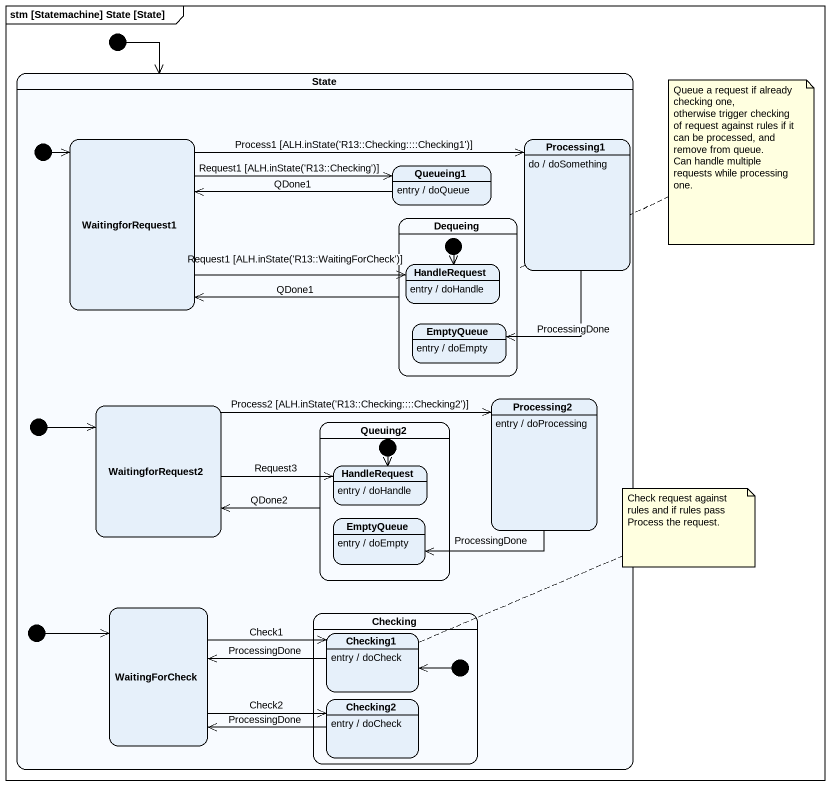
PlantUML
@startuml
mainframe stm [Statemachine] State [State]
hide empty description
state "State" as State_ {
  state initial2 <<start>>
  state WaitingforRequest1
  state Queueing1
  Queueing1 : entry / doQueue
  state Processing1
  Processing1 : do / doSomething
  state Dequeing {
    state HandleRequest
    HandleRequest : entry / doHandle
    state EmptyQueue
    EmptyQueue : entry / doEmpty
    [*] --> HandleRequest
  }
  state initial4 <<start>>
  state WaitingforRequest2
  state Queuing2 {
    state "HandleRequest" as HandleRequest_2
    HandleRequest_2 : entry / doHandle
    state "EmptyQueue" as EmptyQueue_2
    EmptyQueue_2 : entry / doEmpty
    [*] --> HandleRequest_2
  }
  state Processing2
  Processing2 : entry / doProcessing
  state initial6 <<start>>
  state WaitingForCheck
  state Checking {
    state Checking1
    Checking1 : entry / doCheck
    state Checking2
    Checking2 : entry / doCheck
    [*] -left-> Checking1
  }
}
[*] --> State_
initial2 --> WaitingforRequest1
WaitingforRequest1 -right-> Queueing1 : Request1 [ALH.inState('R13::Checking')]
WaitingforRequest1 -right-> Processing1 : Process1 [ALH.inState('R13::Checking::::Checking1')]
WaitingforRequest1 -right-> HandleRequest : Request1 [ALH.inState('R13::WaitingForCheck')]
Queueing1 -left-> WaitingforRequest1 : QDone1
Processing1 --> EmptyQueue : ProcessingDone
Dequeing -left-> WaitingforRequest1 : QDone1
initial4 -right-> WaitingforRequest2
WaitingforRequest2 -right-> Processing2 : Process2 [ALH.inState('R13::Checking::::Checking2')]
WaitingforRequest2 -right-> HandleRequest_2 : Request3
Queuing2 -left-> WaitingforRequest2 : QDone2
Processing2 -left-> EmptyQueue_2 : ProcessingDone
initial6 -right-> WaitingForCheck
WaitingForCheck -right-> Checking1 : Check1
WaitingForCheck -right-> Checking2 : Check2
Checking1 -left-> WaitingForCheck : ProcessingDone
Checking2 -left-> WaitingForCheck : ProcessingDone
note right of Dequeing
  Queue a request if already checking one,
  otherwise trigger checking of request against rules if it can be processed, and remove from queue.
  Can handle multiple requests while processing one.
end note
note right of Checking1 : Check request against rules and if rules pass Process the request.
@enduml
